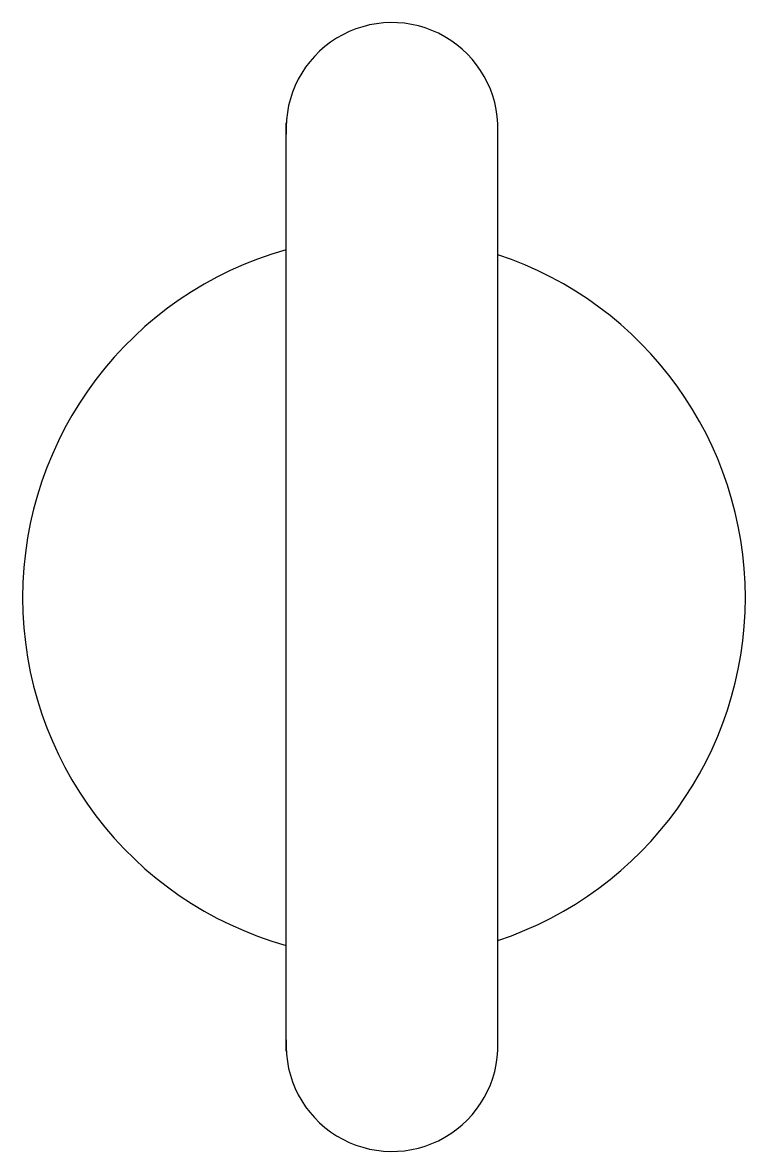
# Model space of a CAD drawing. Extents: x -0.125 to 0.125, y -0.192 to 0.199.
import ezdxf

# ---------------------------------------------------------------- set-up
doc = ezdxf.new("R2010")
doc.units = 0
doc.header["$MEASUREMENT"] = 0
doc.layers.add('1', color=5, linetype='CONTINUOUS')

msp = doc.modelspace()

# ---------------------------------------------------------------- linework, layer by layer
at = {"layer": '1'}
for p, q in [((-0.03378518917737949, -0.1569504023203763), (-0.03378518917737949, 0.1643088981074641)), ((0.03937488397320976, -0.1558739272124541), (0.03937488397320976, 0.1632324229762077))]:
    msp.add_line(p, q, dxfattribs=at)
for centre, radius, start, end in [((0.002773750053563617, 0.162336829693615), 0.03661208941869276, 358.5983090085829, 183.0876660765929), ((0, 0), 0.125, 105.6810192212659, 254.3189807787336), ((0, 0), 0.125, 288.3607577584993, 71.63924224150075), ((0.002773750053563617, -0.1549783338871009), 0.03661208941869276, 176.9123339155903, 1.401690959002136)]:
    msp.add_arc(centre, radius, start, end, dxfattribs=at)

doc.saveas('drawing.dxf')
